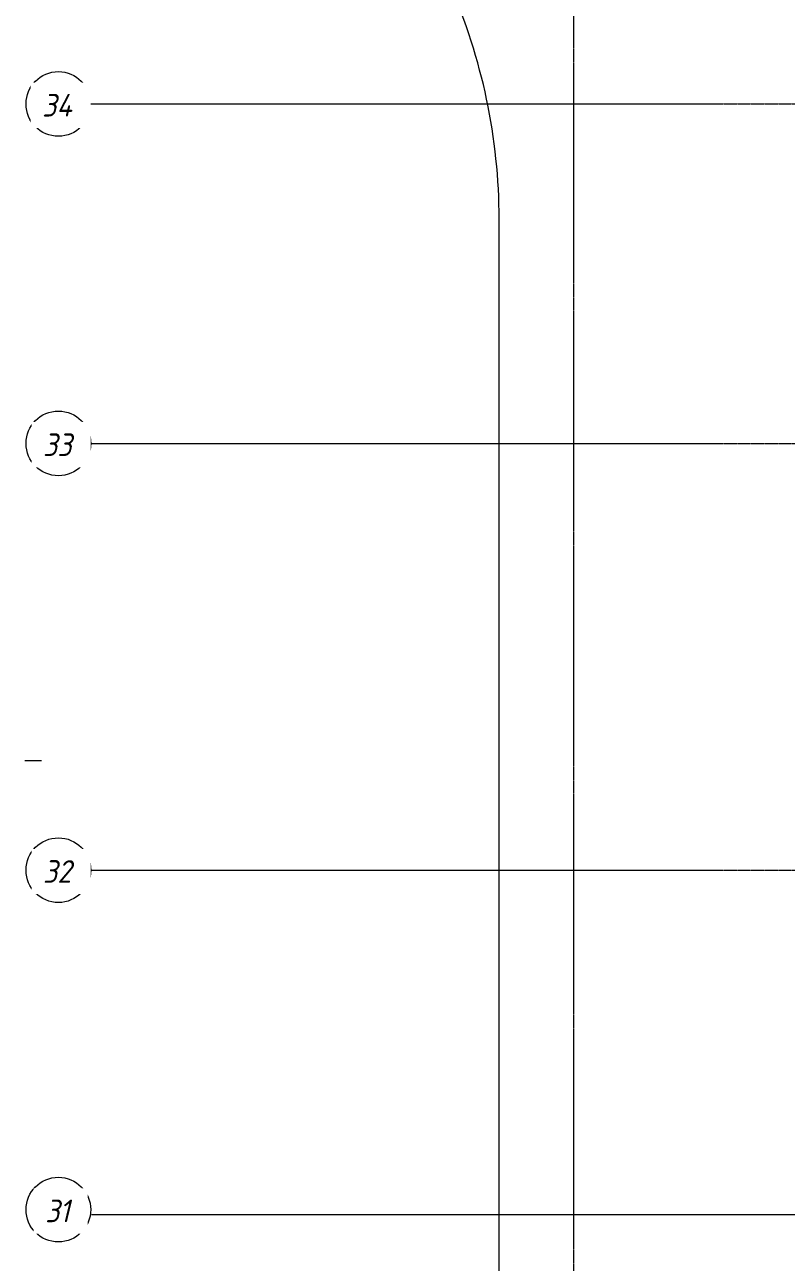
# Model space of a CAD drawing. Header units: millimetres. Extents: x -11854 to 4360091, y -19344 to 4989148.
# Drawn here: x 38475 to 45904, y 48344 to 60416 of the extents above; entities that cross this region are included whole.
import ezdxf

# ---------------------------------------------------------------- set-up
doc = ezdxf.new("R2010")
doc.units = ezdxf.units.MM
doc.linetypes.add('Линия сетки', pattern=[22.225, 12.7, -3.175, 3.175, -3.175])
doc.layers.add('A-FLOR', color=254, linetype='Continuous', lineweight=9)
doc.layers.add('S-GRID-IDEN', color=254, linetype='Continuous', lineweight=9)
doc.layers.add('ПЛАН', color=8, linetype='Continuous')
doc.styles.add('ISOCPEUR_I', font='isocpeui.ttf', dxfattribs={"width": 0.9, "height": 350})

# ---------------------------------------------------------------- blocks, each defined once
blk = doc.blocks.new('Ось сетки - Заголовок сетки - Окружность 5 мм-84278-1 ур Парковка')
at = {"layer": 'S-GRID-IDEN'}
blk.add_circle((0, 0), 5, dxfattribs=at)

msp = doc.modelspace()

# ---------------------------------------------------------------- linework, layer by layer
at = {"layer": 'A-FLOR', "color": 8}
msp.add_line((43103.9, 41982.8), (43103, 58518.6), dxfattribs=at)
at = {"layer": 'A-FLOR', "color": 0}
msp.add_arc((37426.1, 58518.3), 5676.9, 0.00313, 23.78545, dxfattribs=at)
at = {"layer": 'S-GRID-IDEN', "color": 8, "linetype": 'Линия сетки'}
msp.add_line((43829.4, 71355.3), (43829.4, 39878.2), dxfattribs=at)
at = {"layer": 'ПЛАН', "color": 8, "lineweight": 13}
msp.add_line((38474.5, 53238.5), (38636.5, 53238.5), dxfattribs=at)

# ---------------------------------------------------------------- block references
at = {"layer": 'S-GRID-IDEN', "color": 0, "xscale": 63.07626904442842, "yscale": 63.07626904442842, "zscale": 63.07626904442842, "rotation": 269.9999999999995}
for p in [(38802.9, 59643.1), (38802.9, 56331.6), (38802.9, 52168.6), (38802.9, 48857.1)]:
    msp.add_blockref('Ось сетки - Заголовок сетки - Окружность 5 мм-84278-1 ур Парковка', p, dxfattribs=at)

# ---------------------------------------------------------------- next in the draw order: texts
at = {"layer": 'S-GRID-IDEN', "color": 8, "char_height": 220.77, "attachment_point": 1, "style": 'ISOCPEUR_I', "bg_fill": 2}
for s, insert, width in [('34', (38643.5, 59740.8), 377.739), ('33', (38652.8, 56429.3), 354.984), ('32', (38652.8, 52266.3), 354.984), ('31', (38673.5, 48954.8), 304.922)]:
    msp.add_mtext(s, dxfattribs=dict(at, insert=insert, width=width))

# ---------------------------------------------------------------- next in the draw order: linework, layer by layer
at = {"layer": 'S-GRID-IDEN', "color": 8, "linetype": 'Линия сетки'}
for p, q in [((39118.3, 59643.1), (87796.4, 59643.1)), ((39118.3, 56331.6), (87796.4, 56331.6)), ((39118.3, 52168.6), (87796.4, 52168.6)), ((39126.3, 48808.7), (87804.4, 48808.7))]:
    msp.add_line(p, q, dxfattribs=at)

doc.saveas('drawing.dxf')
